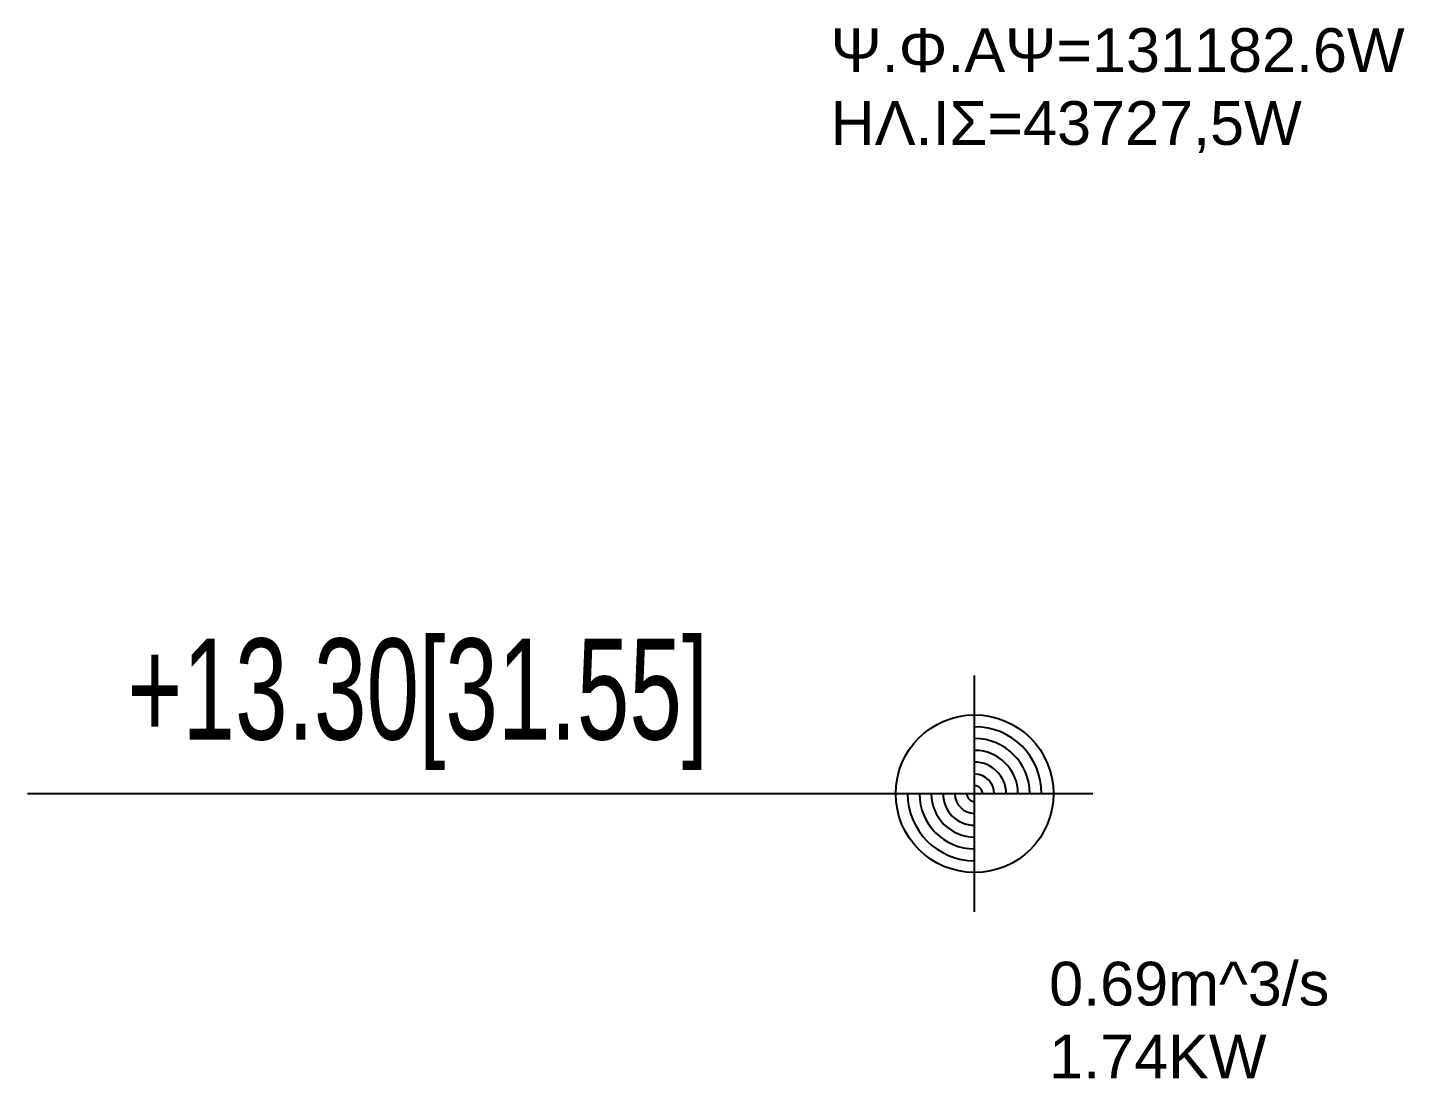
# Model space of a CAD drawing. Header units: metres. Extents: x -11 to 85, y -301 to 135.
# Drawn here: x 38.88 to 42.969, y 95.066 to 98.188 of the extents above; entities that cross this region are included whole.
import ezdxf

# ---------------------------------------------------------------- set-up
doc = ezdxf.new("R2010")
doc.units = ezdxf.units.M
doc.header["$LTSCALE"] = 0.036
doc.layers.add('arxitek doma', color=252, linetype='Continuous')
doc.layers.add('HLEK_FL001_SYMBOLS', color=230, linetype='Continuous')
doc.styles.add('comu-c', font='ugcompl.shx', dxfattribs={"width": 0.7})
doc.styles.add('COMU-N', font='arial.ttf')

msp = doc.modelspace()

# ---------------------------------------------------------------- linework, layer by layer
at = {"layer": 'arxitek doma'}
for p, q in [((41.6926, 95.5608, 3), (41.6926, 96.2634, 3)), ((42.0439, 95.9121, 3), (38.8797, 95.9121, 3))]:
    msp.add_line(p, q, dxfattribs=at)
msp.add_circle((41.6926, 95.9121, 3), 0.2342, dxfattribs=at)
for radius, start, end in [(0.1991, 0, 90), (0.1639, 0, 90), (0.1288, 0, 90), (0.0937, 0, 90), (0.0585, 0, 90), (0.1991, 180, 270), (0.1639, 180, 270), (0.1288, 180, 270), (0.0937, 180, 270), (0.0585, 180, 270), (0.0234, 180, 270), (0.0234, 0, 90)]:
    msp.add_arc((41.6926, 95.9121, 3), radius, start, end, dxfattribs=at)

# ---------------------------------------------------------------- texts
at = {"layer": 'arxitek doma', "style": 'comu-c', "width": 0.7}
msp.add_attdef('+13.30[31.55]', (39.1759, 96.0731, 3), '±0.00', height=0.3, dxfattribs=at)
at = {"layer": 'HLEK_FL001_SYMBOLS', "char_height": 0.13, "attachment_point": 1, "style": 'COMU-N'}
for s, width, insert in [('Ψ.Φ.ΑΨ=131182.6W\\PΗΛ.ΙΣ=43727,5W', 2.323134, (41.2647, 98.1864)), ('0.69m^ 3/s\\P1.74KW', 2.252158, (41.9139, 95.4128))]:
    msp.add_mtext_dynamic_manual_height_columns(s, width=width, gutter_width=0.65, heights=[0], dxfattribs=dict(at, insert=insert))

doc.saveas('drawing.dxf')
